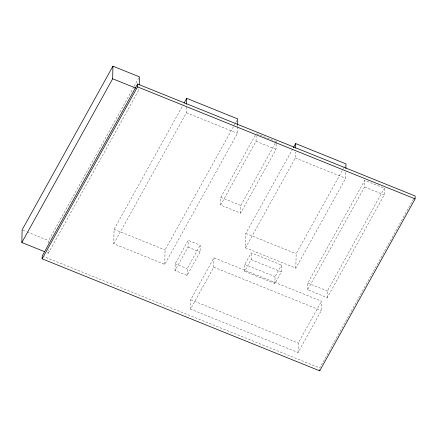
<?xml version="1.0" encoding="UTF-8"?>
<svg xmlns="http://www.w3.org/2000/svg" width="437" height="437" viewBox="0 0 437 437"><rect width="100%" height="100%" fill="white"/><g stroke="black" fill="none" stroke-linecap="round" stroke-linejoin="round"><path stroke-width="0.33" stroke-dasharray="2.19 1.64" d="M47.076 252.695L48.332 253.209L48.403 249.888M48.545 243.251L48.6 240.596L133.788 86.974M237.57 126.785L237.433 133.334L164.782 264.347L113.773 243.764L114.079 229.354L183.098 104.891M164.782 264.347L165.082 249.937L234.101 125.474M175.04 270.558L175.182 263.757L188.172 240.334L200.201 245.19L200.059 251.991L187.069 275.408L175.04 270.558L188.03 247.134L188.172 240.334M113.773 243.764L186.43 112.751L186.566 106.202M187.069 275.408L187.211 268.608L200.201 245.19M190.527 309.134L190.723 299.733L213.966 257.819L321.49 301.202L321.293 310.609L298.05 352.517L190.527 309.134L213.769 267.22L213.966 257.819M276.129 144.226L276.026 149.328L240.645 213.125L220.641 205.057L220.805 197.398L255.853 134.203M237.586 126.129L237.613 124.818M240.645 213.125L240.803 205.472L276.184 141.675L256.18 133.602M244.644 271.301L244.786 264.5L251.253 252.837L281.504 265.046L281.362 271.847L274.895 283.509L244.644 271.301L251.106 259.638L251.253 252.837M345.793 172.391L345.672 178.291L295.838 268.149L245.523 247.845L245.823 233.434L292.681 148.93M220.641 205.057L256.022 141.26L256.126 136.158M276.146 143.587L276.184 141.675M274.895 283.509L275.042 276.708L281.504 265.046M245.523 247.845L295.352 157.986L295.478 152.087M295.838 268.149L296.144 253.739L343.001 169.234M298.05 352.517L298.247 343.116L321.49 301.202M307.643 289.747L307.779 283.083L364.758 180.339L384.369 188.249L384.227 194.918L327.253 297.663L307.643 289.747L364.616 187.003L364.758 180.339M327.253 297.663L327.389 290.993L384.369 188.249M134.121 86.379L139.403 76.852M48.332 253.209L139.141 89.459L137.879 88.951M234.434 124.878L235.423 123.092M235.756 122.497L237.733 118.924M343.335 168.638L345.312 165.071M413.495 198.977L319.791 367.954L44.126 256.721M186.43 112.751L237.433 133.334M256.022 141.26L276.026 149.328M295.352 157.986L345.672 178.291M364.616 187.003L384.227 194.918M220.805 197.398L240.803 205.472M245.823 233.434L296.144 253.739M251.106 259.638L281.362 271.847M307.779 283.083L327.389 290.993M244.786 264.5L275.042 276.708M188.03 247.134L200.059 251.991M213.769 267.22L321.293 310.609M114.079 229.354L165.082 249.937M175.182 263.757L187.211 268.608M22.746 230.168L26.526 231.692M27.16 231.949L48.6 240.596M190.723 299.733L298.247 343.116"/><path stroke-width="0.66" d="M44.552 251.679L21.85 242.519L22.112 229.911L112.921 66.167L139.403 76.852L139.234 84.816M42.165 258.835L42.225 255.956L137.589 83.997L415.15 195.989L415.09 198.873L319.731 370.833L42.165 258.835L137.529 86.876L137.589 83.997M21.85 242.519L112.653 78.775L112.921 66.167M186.604 104.235L186.73 98.341L237.733 118.924L237.613 124.818M295.559 148.159L295.652 143.576L345.973 163.88L345.875 168.463M319.731 370.833L319.753 369.68M184.086 103.105L186.73 98.341M293.342 147.739L295.652 143.576M137.529 86.876L415.09 198.873M112.653 78.775L135.983 88.192"/></g></svg>
